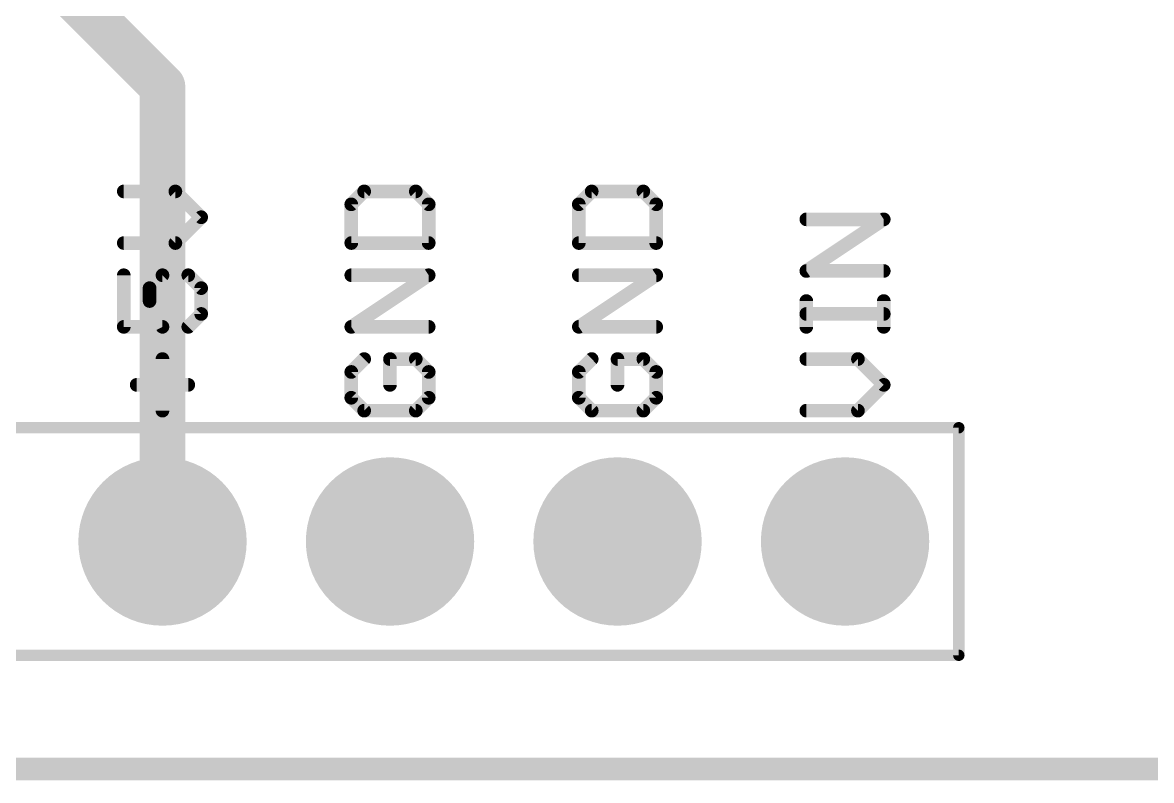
# Model space of a CAD drawing. Extents: x -15.6 to 66.2, y -11.4 to 53.5.
# Drawn here: x 27.65 to 40.25, y -0.13 to 8.33 of the extents above; entities that cross this region are included whole.
import ezdxf

# ---------------------------------------------------------------- set-up
doc = ezdxf.new("R2010")
doc.units = 0
for name, color, linetype in [('1', 12, 'CONTINUOUS'), ('16', 132, 'CONTINUOUS'), ('17', 110, 'CONTINUOUS'), ('20', 53, 'CONTINUOUS'), ('21', 41, 'CONTINUOUS'), ('51', 53, 'CONTINUOUS')]:
    doc.layers.add(name, color=color, linetype=linetype)

# ---------------------------------------------------------------- blocks, each defined once
blk = doc.blocks.new('ROUNDP')
at = {"const_width": 0.5}
blk.add_lwpolyline([(0, -0.25, 1), (0, 0.25, 1), (0, -0.25)], format="xyb", dxfattribs=at)

msp = doc.modelspace()

# ---------------------------------------------------------------- linework, layer by layer
at = {"layer": '1', "const_width": 0.254}
msp.add_lwpolyline([(0, 0), (59.69, 0)], dxfattribs=at)
at = {"layer": '16'}
for points, const_width in [([(27.94, 8.89), (29.21, 7.62)], 0.508), ([(29.21, 7.62), (29.21, 2.54)], 0.508), ([(0, 0), (59.69, 0)], 0.254)]:
    msp.add_lwpolyline(points, dxfattribs=dict(at, const_width=const_width))
at = {"layer": '16', "const_width": 0.254}
for points in [[(29.337, 7.62, 1), (29.083, 7.62)], [(29.1202, 7.5302, 1), (29.2998, 7.7098)], [(29.083, 2.54, 1), (29.337, 2.54)]]:
    msp.add_lwpolyline(points, format="xyb", dxfattribs=at)
at = {"layer": '20', "const_width": 0.254}
msp.add_lwpolyline([(57.15, 0), (2.54, 0)], dxfattribs=at)
at = {"layer": '21', "const_width": 0.1524}
for points in [[(29.3537, 6.4478), (28.7775, 6.4478)], [(29.6418, 6.1597), (29.3537, 6.4478)], [(31.4615, 6.4478), (31.3175, 6.3037)], [(32.0377, 6.4478), (31.4615, 6.4478)], [(32.1818, 6.3037), (32.0377, 6.4478)], [(34.0015, 6.4478), (33.8575, 6.3037)], [(34.5777, 6.4478), (34.0015, 6.4478)], [(34.7218, 6.3037), (34.5777, 6.4478)], [(31.3175, 6.3037), (31.3175, 5.8715)], [(32.1818, 5.8715), (32.1818, 6.3037)], [(33.8575, 6.3037), (33.8575, 5.8715)], [(34.7218, 5.8715), (34.7218, 6.3037)], [(29.3537, 5.8715), (29.6418, 6.1597)], [(36.3975, 5.5597), (37.2618, 6.1359)], [(37.2618, 6.1359), (36.3975, 6.1359)], [(28.7775, 5.8715), (29.3537, 5.8715)], [(31.3175, 5.8715), (32.1818, 5.8715)], [(33.8575, 5.8715), (34.7218, 5.8715)], [(28.7775, 5.5122), (28.7775, 4.936)], [(29.0656, 5.3682), (29.2096, 5.5122)], [(29.2096, 5.5122), (29.4977, 5.5122)], [(29.4977, 5.5122), (29.6418, 5.3682)], [(31.3175, 4.936), (32.1818, 5.5122)], [(32.1818, 5.5122), (31.3175, 5.5122)], [(33.8575, 4.936), (34.7218, 5.5122)], [(34.7218, 5.5122), (33.8575, 5.5122)], [(37.2618, 5.5597), (36.3975, 5.5597)], [(29.0656, 5.2241), (29.0656, 5.3682)], [(29.6418, 5.3682), (29.6418, 5.0801)], [(29.2096, 4.936), (29.0656, 5.2241)], [(36.3975, 4.936), (36.3975, 5.2241)], [(37.2618, 4.936), (37.2618, 5.2241)], [(29.6418, 5.0801), (29.4977, 4.936)], [(37.2618, 5.0801), (36.3975, 5.0801)], [(28.7775, 4.936), (29.2096, 4.936)], [(32.1818, 4.936), (31.3175, 4.936)], [(34.7218, 4.936), (33.8575, 4.936)], [(29.2096, 4.0005), (29.2096, 4.5767)], [(31.4615, 4.5767), (31.3175, 4.4327)], [(32.0377, 4.5767), (31.7496, 4.5767)], [(31.7496, 4.5767), (31.7496, 4.2886)], [(32.1818, 4.4327), (32.0377, 4.5767)], [(34.0015, 4.5767), (33.8575, 4.4327)], [(34.5777, 4.5767), (34.2896, 4.5767)], [(34.2896, 4.5767), (34.2896, 4.2886)], [(34.7218, 4.4327), (34.5777, 4.5767)], [(36.9737, 4.5767), (36.3975, 4.5767)], [(37.2618, 4.2886), (36.9737, 4.5767)], [(31.3175, 4.4327), (31.3175, 4.1446)], [(32.1818, 4.1446), (32.1818, 4.4327)], [(33.8575, 4.4327), (33.8575, 4.1446)], [(34.7218, 4.1446), (34.7218, 4.4327)], [(28.9215, 4.2886), (29.4977, 4.2886)], [(36.9737, 4.0005), (37.2618, 4.2886)], [(31.3175, 4.1446), (31.4615, 4.0005)], [(32.0377, 4.0005), (32.1818, 4.1446)], [(33.8575, 4.1446), (34.0015, 4.0005)], [(34.5777, 4.0005), (34.7218, 4.1446)], [(31.4615, 4.0005), (32.0377, 4.0005)], [(34.0015, 4.0005), (34.5777, 4.0005)], [(36.3975, 4.0005), (36.9737, 4.0005)]]:
    msp.add_lwpolyline(points, dxfattribs=at)
at = {"layer": '21', "const_width": 0.0762}
for points in [[(28.7775, 6.4859, 1), (28.7775, 6.4097)], [(29.3806, 6.4747, 1), (29.3267, 6.4208)], [(29.3537, 6.4097, 1), (29.3537, 6.4859)], [(31.4615, 6.4859, 1), (31.4615, 6.4097)], [(31.4885, 6.4208, 1), (31.4346, 6.4747)], [(32.0647, 6.4747, 1), (32.0108, 6.4208)], [(32.0377, 6.4097, 1), (32.0377, 6.4859)], [(34.0015, 6.4859, 1), (34.0015, 6.4097)], [(34.0285, 6.4208, 1), (33.9746, 6.4747)], [(34.6047, 6.4747, 1), (34.5508, 6.4208)], [(34.5777, 6.4097, 1), (34.5777, 6.4859)], [(31.3556, 6.3037, 1), (31.2794, 6.3037)], [(31.2905, 6.3306, 1), (31.3444, 6.2768)], [(32.2199, 6.3037, 1), (32.1437, 6.3037)], [(32.1549, 6.2768, 1), (32.2087, 6.3306)], [(33.8956, 6.3037, 1), (33.8194, 6.3037)], [(33.8305, 6.3306, 1), (33.8844, 6.2768)], [(34.7599, 6.3037, 1), (34.6837, 6.3037)], [(34.6949, 6.2768, 1), (34.7487, 6.3306)], [(29.6687, 6.1327, 1), (29.6149, 6.1866)], [(29.6149, 6.1327, 1), (29.6687, 6.1866)], [(36.3975, 6.174, 1), (36.3975, 6.0978)], [(37.2829, 6.1042, 1), (37.2407, 6.1676)], [(37.2618, 6.0978, 1), (37.2618, 6.174)], [(28.7775, 5.9096, 1), (28.7775, 5.8334)], [(29.3267, 5.8985, 1), (29.3806, 5.8446)], [(29.3537, 5.8334, 1), (29.3537, 5.9096)], [(31.3175, 5.9096, 1), (31.3175, 5.8334)], [(32.1818, 5.8334, 1), (32.1818, 5.9096)], [(33.8575, 5.9096, 1), (33.8575, 5.8334)], [(34.7218, 5.8334, 1), (34.7218, 5.9096)], [(31.2794, 5.8715, 1), (31.3556, 5.8715)], [(32.1437, 5.8715, 1), (32.2199, 5.8715)], [(33.8194, 5.8715, 1), (33.8956, 5.8715)], [(34.6837, 5.8715, 1), (34.7599, 5.8715)], [(28.8156, 5.5122, 1), (28.7394, 5.5122)], [(29.2096, 5.5503, 1), (29.2096, 5.4741)], [(29.2366, 5.4853, 1), (29.1827, 5.5392)], [(29.5247, 5.5392, 1), (29.4708, 5.4853)], [(29.4977, 5.4741, 1), (29.4977, 5.5503)], [(31.3175, 5.5503, 1), (31.3175, 5.4741)], [(32.2029, 5.4805, 1), (32.1607, 5.5439)], [(32.1818, 5.4741, 1), (32.1818, 5.5503)], [(33.8575, 5.5503, 1), (33.8575, 5.4741)], [(34.7429, 5.4805, 1), (34.7007, 5.5439)], [(34.7218, 5.4741, 1), (34.7218, 5.5503)], [(36.3763, 5.5914, 1), (36.4186, 5.528)], [(36.3975, 5.5978, 1), (36.3975, 5.5216)], [(37.2618, 5.5216, 1), (37.2618, 5.5978)], [(29.0386, 5.3951, 1), (29.0925, 5.3412)], [(29.1037, 5.3682, 1), (29.0275, 5.3682)], [(29.6799, 5.3682, 1), (29.6037, 5.3682)], [(29.6149, 5.3412, 1), (29.6687, 5.3951)], [(29.0997, 5.2412, 1), (29.0315, 5.2071)], [(36.4356, 5.2241, 1), (36.3594, 5.2241)], [(37.2999, 5.2241, 1), (37.2237, 5.2241)], [(29.0275, 5.2241, 1), (29.1037, 5.2241)], [(29.6037, 5.0801, 1), (29.6799, 5.0801)], [(29.6687, 5.0531, 1), (29.6149, 5.107)], [(36.3975, 5.1182, 1), (36.3975, 5.042)], [(37.2618, 5.042, 1), (37.2618, 5.1182)], [(28.7775, 4.9741, 1), (28.7775, 4.8979)], [(28.7394, 4.936, 1), (28.8156, 4.936)], [(29.1756, 4.919, 1), (29.2437, 4.9531)], [(29.2096, 4.8979, 1), (29.2096, 4.9741)], [(29.4708, 4.963, 1), (29.5247, 4.9091)], [(31.2963, 4.9677, 1), (31.3386, 4.9043)], [(31.3175, 4.9741, 1), (31.3175, 4.8979)], [(32.1818, 4.8979, 1), (32.1818, 4.9741)], [(33.8363, 4.9677, 1), (33.8786, 4.9043)], [(33.8575, 4.9741, 1), (33.8575, 4.8979)], [(34.7218, 4.8979, 1), (34.7218, 4.9741)], [(36.3594, 4.936, 1), (36.4356, 4.936)], [(37.2237, 4.936, 1), (37.2999, 4.936)], [(29.2477, 4.5767, 1), (29.1715, 4.5767)], [(31.4885, 4.5498, 1), (31.4346, 4.6037)], [(31.7496, 4.6148, 1), (31.7496, 4.5386)], [(31.7877, 4.5767, 1), (31.7115, 4.5767)], [(32.0647, 4.6037, 1), (32.0108, 4.5498)], [(32.0377, 4.5386, 1), (32.0377, 4.6148)], [(34.0285, 4.5498, 1), (33.9746, 4.6037)], [(34.2896, 4.6148, 1), (34.2896, 4.5386)], [(34.3277, 4.5767, 1), (34.2515, 4.5767)], [(34.6047, 4.6037, 1), (34.5508, 4.5498)], [(34.5777, 4.5386, 1), (34.5777, 4.6148)], [(36.3975, 4.6148, 1), (36.3975, 4.5386)], [(37.0006, 4.6037, 1), (36.9467, 4.5498)], [(36.9737, 4.5386, 1), (36.9737, 4.6148)], [(31.2905, 4.4596, 1), (31.3444, 4.4057)], [(31.3556, 4.4327, 1), (31.2794, 4.4327)], [(32.2199, 4.4327, 1), (32.1437, 4.4327)], [(32.1549, 4.4057, 1), (32.2087, 4.4596)], [(33.8305, 4.4596, 1), (33.8844, 4.4057)], [(33.8956, 4.4327, 1), (33.8194, 4.4327)], [(34.7599, 4.4327, 1), (34.6837, 4.4327)], [(34.6949, 4.4057, 1), (34.7487, 4.4596)], [(28.9215, 4.3267, 1), (28.9215, 4.2505)], [(29.4977, 4.2505, 1), (29.4977, 4.3267)], [(31.7115, 4.2886, 1), (31.7877, 4.2886)], [(34.2515, 4.2886, 1), (34.3277, 4.2886)], [(37.2887, 4.2617, 1), (37.2349, 4.3156)], [(37.2349, 4.2617, 1), (37.2887, 4.3156)], [(31.3444, 4.1715, 1), (31.2905, 4.1176)], [(31.2794, 4.1446, 1), (31.3556, 4.1446)], [(32.1437, 4.1446, 1), (32.2199, 4.1446)], [(32.2087, 4.1176, 1), (32.1549, 4.1715)], [(33.8844, 4.1715, 1), (33.8305, 4.1176)], [(33.8194, 4.1446, 1), (33.8956, 4.1446)], [(34.6837, 4.1446, 1), (34.7599, 4.1446)], [(34.7487, 4.1176, 1), (34.6949, 4.1715)], [(29.1715, 4.0005, 1), (29.2477, 4.0005)], [(31.4615, 4.0386, 1), (31.4615, 3.9624)], [(31.4346, 3.9736, 1), (31.4885, 4.0274)], [(32.0108, 4.0274, 1), (32.0647, 3.9736)], [(32.0377, 3.9624, 1), (32.0377, 4.0386)], [(34.0015, 4.0386, 1), (34.0015, 3.9624)], [(33.9746, 3.9736, 1), (34.0285, 4.0274)], [(34.5508, 4.0274, 1), (34.6047, 3.9736)], [(34.5777, 3.9624, 1), (34.5777, 4.0386)], [(36.3975, 4.0386, 1), (36.3975, 3.9624)], [(36.9467, 4.0274, 1), (37.0006, 3.9736)], [(36.9737, 3.9624, 1), (36.9737, 4.0386)]]:
    msp.add_lwpolyline(points, format="xyb", dxfattribs=at)
at = {"layer": '51'}
for points, const_width in [([(38.1, 3.81), (22.86, 3.81)], 0.127), ([(38.1, 1.27), (38.1, 3.81)], 0.127), ([(22.86, 1.27), (38.1, 1.27)], 0.127), ([(2.54, 0), (57.15, 0)], 0.254)]:
    msp.add_lwpolyline(points, dxfattribs=dict(at, const_width=const_width))
at = {"layer": '51', "const_width": 0.0635}
for points in [[(38.1318, 3.81, 1), (38.0682, 3.81)], [(38.1, 3.7782, 1), (38.1, 3.8418)], [(38.0682, 1.27, 1), (38.1318, 1.27)], [(38.1, 1.2383, 1), (38.1, 1.3017)]]:
    msp.add_lwpolyline(points, format="xyb", dxfattribs=at)

# ---------------------------------------------------------------- block references
at = {"layer": '17', "xscale": 1.8796, "yscale": 1.8796}
for p in [(29.21, 2.54), (29.21, 2.54), (31.75, 2.54), (31.75, 2.54), (34.29, 2.54), (34.29, 2.54), (36.83, 2.54), (36.83, 2.54)]:
    msp.add_blockref('ROUNDP', p, dxfattribs=at)

doc.saveas('drawing.dxf')
